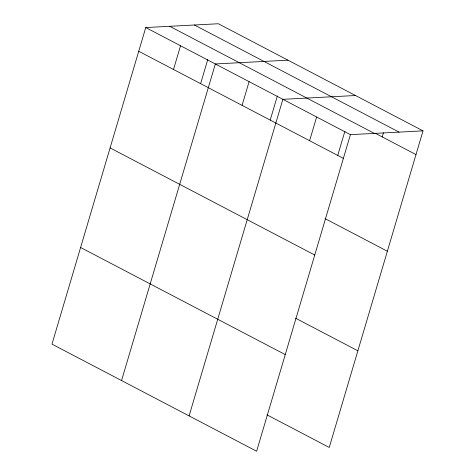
<?xml version="1.0" encoding="UTF-8"?>
<svg xmlns="http://www.w3.org/2000/svg" width="475" height="475" viewBox="0 0 475 475"><rect width="100%" height="100%" fill="white"/><g stroke="black" fill="none" stroke-linecap="round" stroke-linejoin="round"><path stroke-width="0.71" d="M423.023 130.863L218.375 23.75L145.754 27.55L51.977 344.137L256.625 451.25L350.407 134.662L423.023 130.863L329.246 447.45L266.908 414.823M173.518 69.481L180.547 45.76M200.61 83.713L207.765 59.553M121.558 380.558L215.335 63.965L287.957 60.171M242.078 105.367L249.102 81.641M270.192 120.133L277.347 95.974M189.092 415.904L282.868 99.317L355.49 95.517M309.611 140.713L316.635 116.987M337.725 155.479L344.886 131.32M382.227 136.913L383.468 132.727M194.406 25.003L399.059 132.115M375.084 133.172L415.999 154.589M169.717 26.297L374.371 133.41M145.754 27.55L350.407 134.662M138.73 51.27L343.378 158.383M325.031 218.601L387.368 251.233M110.099 147.915L314.753 255.027M295.533 318.179L357.871 350.805M80.602 247.493L285.255 354.605"/></g></svg>
